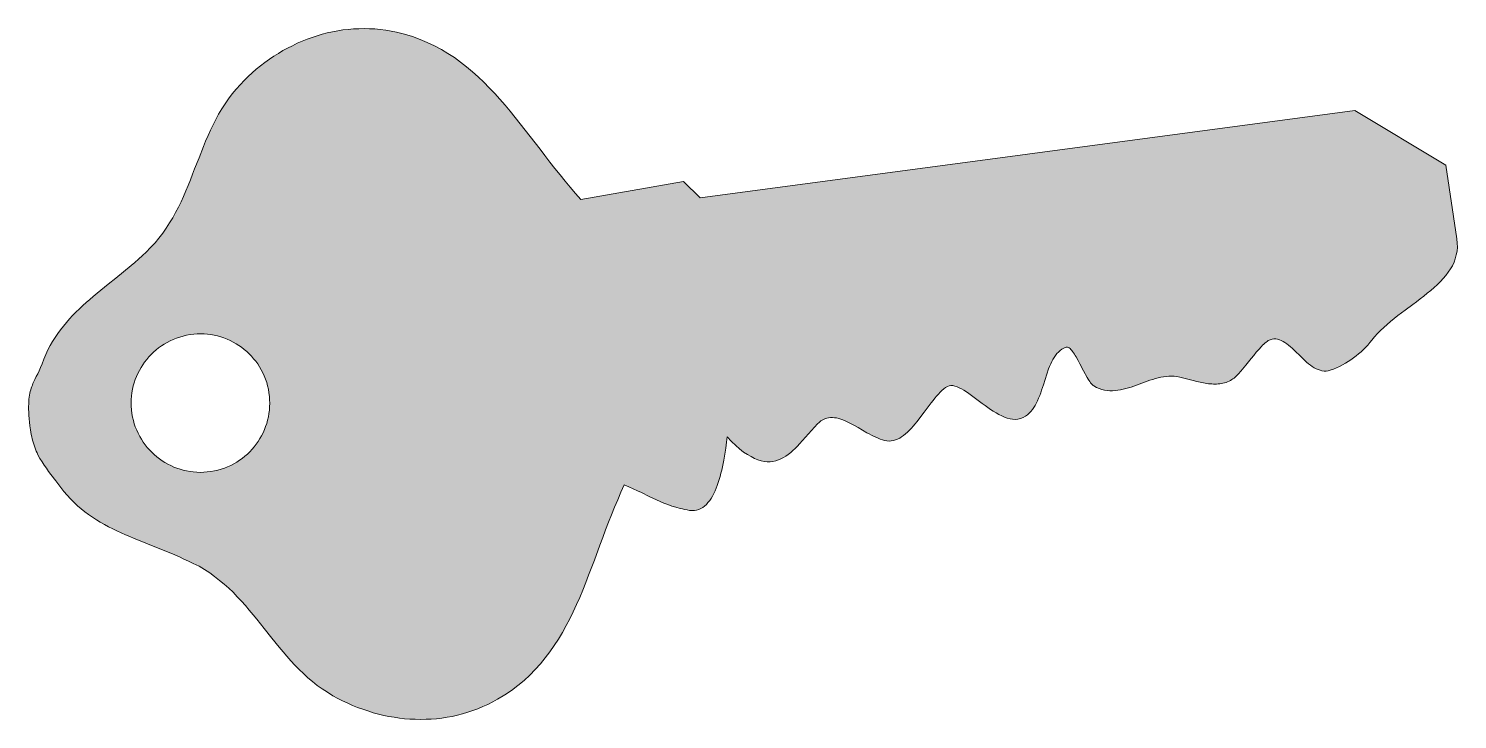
# Model space of a CAD drawing. Header units: inches. Extents: x 0 to 102, y 0 to 49.
import ezdxf

# ---------------------------------------------------------------- set-up
doc = ezdxf.new("R2010")
doc.units = ezdxf.units.IN
doc.header["$MEASUREMENT"] = 0
doc.layers.add('Layer 1', color=7, linetype='Continuous')

msp = doc.modelspace()

# ---------------------------------------------------------------- hatches: boundary and pattern name
at = {"layer": 'Layer 1', "true_color": 0x21bbb5}
h = msp.add_hatch(color=132, dxfattribs=at)
h.dxf.hatch_style = 2
h.paths.add_polyline_path([(101.56, 34.19), (100.77, 39.43), (94.31, 43.31), (47.76, 37.11), (46.58, 38.27), (39.28, 36.98), (38.9, 37.41), (38.52, 37.85), (38.15, 38.29), (37.79, 38.73), (37.43, 39.18), (37.07, 39.64), (36.72, 40.1), (36.37, 40.56), (35.67, 41.46), (34.96, 42.37), (34.61, 42.81), (34.25, 43.26), (33.89, 43.69), (33.52, 44.11), (33.15, 44.52), (32.76, 44.92), (32.37, 45.32), (31.98, 45.7), (31.57, 46.06), (31.15, 46.42), (30.72, 46.75), (30.28, 47.08), (29.82, 47.37), (29.35, 47.65), (28.86, 47.91), (28.35, 48.15), (27.84, 48.37), (27.3, 48.57), (26.74, 48.74), (26.16, 48.88), (25.78, 48.96), (25.4, 49.03), (25.01, 49.07), (24.63, 49.11), (24.25, 49.13), (23.87, 49.14), (23.49, 49.13), (23.11, 49.11), (22.73, 49.08), (22.35, 49.04), (21.98, 48.98), (21.61, 48.91), (21.24, 48.83), (20.88, 48.74), (20.51, 48.63), (20.16, 48.51), (19.8, 48.39), (19.45, 48.24), (19.1, 48.09), (18.76, 47.92), (18.42, 47.75), (18.09, 47.57), (17.76, 47.37), (17.43, 47.17), (17.12, 46.95), (16.8, 46.72), (16.49, 46.49), (16.19, 46.24), (15.9, 45.99), (15.61, 45.72), (15.33, 45.45), (15.06, 45.16), (14.76, 44.83), (14.47, 44.49), (14.21, 44.14), (13.97, 43.78), (13.74, 43.42), (13.51, 43.05), (13.31, 42.68), (13.12, 42.3), (12.94, 41.92), (12.76, 41.53), (12.59, 41.14), (12.43, 40.75), (12.12, 39.95), (11.81, 39.17), (11.66, 38.77), (11.51, 38.38), (11.35, 37.98), (11.18, 37.59), (11.01, 37.2), (10.84, 36.81), (10.65, 36.43), (10.45, 36.05), (10.25, 35.67), (10.02, 35.31), (9.79, 34.95), (9.54, 34.59), (9.27, 34.24), (8.99, 33.89), (8.68, 33.57), (8.36, 33.24), (8.09, 32.99), (7.82, 32.74), (7.56, 32.51), (7.29, 32.28), (6.75, 31.83), (6.2, 31.38), (5.66, 30.95), (5.13, 30.52), (4.87, 30.31), (4.6, 30.09), (4.35, 29.87), (4.09, 29.65), (3.85, 29.43), (3.61, 29.2), (3.37, 28.96), (3.13, 28.73), (2.91, 28.49), (2.69, 28.24), (2.48, 27.98), (2.27, 27.72), (2.07, 27.45), (1.88, 27.17), (1.71, 26.88), (1.54, 26.59), (1.38, 26.28), (1.22, 25.96), (1.09, 25.63), (0.96, 25.29), (0.85, 25.03), (0.75, 24.8), (0.65, 24.58), (0.55, 24.38), (0.45, 24.18), (0.36, 23.99), (0.31, 23.89), (0.27, 23.78), (0.23, 23.68), (0.19, 23.56), (0.16, 23.45), (0.12, 23.33), (0.1, 23.2), (0.07, 23.07), (0.05, 22.92), (0.03, 22.77), (0.02, 22.61), (0.01, 22.44), (0, 22.25), (0, 22.06), (0.01, 21.85), (0.02, 21.63), (0.04, 21.39), (0.06, 21.14), (0.09, 20.88), (0.13, 20.59), (0.15, 20.43), (0.18, 20.26), (0.22, 20.1), (0.25, 19.95), (0.3, 19.8), (0.34, 19.65), (0.39, 19.5), (0.44, 19.36), (0.5, 19.23), (0.55, 19.09), (0.62, 18.96), (0.67, 18.83), (0.81, 18.57), (0.96, 18.33), (1.11, 18.09), (1.27, 17.86), (1.42, 17.63), (1.59, 17.41), (1.94, 16.96), (2.29, 16.5), (2.51, 16.21), (2.74, 15.94), (2.98, 15.68), (3.23, 15.44), (3.47, 15.2), (3.73, 14.98), (3.99, 14.77), (4.26, 14.57), (4.54, 14.38), (4.82, 14.2), (5.1, 14.03), (5.39, 13.86), (5.68, 13.71), (5.98, 13.55), (6.27, 13.41), (6.58, 13.27), (6.89, 13.13), (7.19, 13), (7.51, 12.87), (7.82, 12.74), (8.46, 12.49), (9.1, 12.23), (9.75, 11.97), (10.4, 11.7), (10.73, 11.56), (11.05, 11.41), (11.38, 11.26), (11.71, 11.1), (12.12, 10.89), (12.51, 10.66), (12.88, 10.42), (13.23, 10.16), (13.58, 9.89), (13.91, 9.62), (14.23, 9.33), (14.54, 9.04), (14.84, 8.73), (15.14, 8.42), (15.42, 8.1), (15.69, 7.78), (15.97, 7.45), (16.24, 7.13), (16.5, 6.8), (16.76, 6.46), (17.29, 5.79), (17.82, 5.14), (18.1, 4.81), (18.37, 4.49), (18.65, 4.17), (18.94, 3.86), (19.24, 3.55), (19.54, 3.26), (19.86, 2.97), (20.19, 2.69), (20.53, 2.42), (20.88, 2.17), (21.25, 1.93), (21.64, 1.69), (21.98, 1.5), (22.33, 1.32), (22.69, 1.16), (23.04, 1), (23.4, 0.85), (23.76, 0.72), (24.13, 0.6), (24.5, 0.48), (24.87, 0.38), (25.25, 0.29), (25.62, 0.22), (25.99, 0.15), (26.37, 0.09), (26.74, 0.05), (27.12, 0.02), (27.5, 0.01), (27.88, 0), (28.26, 0.01), (28.63, 0.02), (29.01, 0.05), (29.38, 0.1), (29.76, 0.15), (30.13, 0.22), (30.5, 0.31), (30.86, 0.4), (31.23, 0.51), (31.59, 0.63), (31.95, 0.76), (32.3, 0.91), (32.66, 1.06), (33, 1.24), (33.35, 1.43), (33.86, 1.74), (34.34, 2.06), (34.8, 2.41), (35.23, 2.77), (35.64, 3.15), (36.03, 3.55), (36.39, 3.95), (36.74, 4.37), (37.07, 4.81), (37.38, 5.26), (37.68, 5.72), (37.96, 6.19), (38.23, 6.67), (38.48, 7.16), (38.73, 7.66), (38.96, 8.17), (39.19, 8.68), (39.41, 9.2), (39.62, 9.73), (39.82, 10.26), (40.23, 11.33), (40.63, 12.4), (40.83, 12.94), (41.03, 13.49), (41.24, 14.02), (41.45, 14.56), (41.67, 15.09), (41.89, 15.63), (42.12, 16.16), (42.36, 16.68), (42.69, 16.54), (42.99, 16.4), (43.29, 16.26), (43.58, 16.13), (44.12, 15.86), (44.65, 15.61), (44.91, 15.5), (45.17, 15.38), (45.45, 15.28), (45.73, 15.18), (46.02, 15.09), (46.33, 15.01), (46.49, 14.97), (46.65, 14.94), (46.82, 14.9), (47, 14.87), (47.17, 14.86), (47.34, 14.86), (47.5, 14.89), (47.65, 14.93), (47.8, 15), (47.94, 15.08), (48.07, 15.17), (48.2, 15.29), (48.31, 15.42), (48.43, 15.56), (48.53, 15.71), (48.63, 15.88), (48.73, 16.06), (48.81, 16.25), (48.89, 16.44), (48.97, 16.65), (49.04, 16.86), (49.11, 17.07), (49.17, 17.29), (49.23, 17.51), (49.29, 17.74), (49.34, 17.97), (49.38, 18.2), (49.43, 18.43), (49.5, 18.87), (49.57, 19.3), (49.62, 19.71), (49.67, 20.1), (49.98, 19.77), (50.28, 19.49), (50.56, 19.24), (50.84, 19.02), (51.11, 18.84), (51.37, 18.69), (51.62, 18.56), (51.86, 18.47), (52.09, 18.4), (52.31, 18.35), (52.53, 18.33), (52.74, 18.33), (52.93, 18.35), (53.13, 18.39), (53.32, 18.46), (53.5, 18.53), (53.67, 18.63), (53.85, 18.73), (54.02, 18.85), (54.19, 18.98), (54.35, 19.13), (54.51, 19.28), (54.67, 19.44), (54.82, 19.61), (55.45, 20.31), (56.09, 21.02), (56.22, 21.13), (56.34, 21.24), (56.48, 21.31), (56.61, 21.38), (56.75, 21.43), (56.89, 21.45), (57.03, 21.47), (57.17, 21.47), (57.31, 21.46), (57.46, 21.44), (57.61, 21.4), (57.75, 21.36), (57.9, 21.3), (58.06, 21.24), (58.21, 21.17), (58.36, 21.1), (58.67, 20.94), (58.98, 20.76), (59.3, 20.58), (59.61, 20.39), (59.77, 20.31), (59.93, 20.22), (60.09, 20.14), (60.24, 20.07), (60.4, 20), (60.56, 19.94), (60.71, 19.89), (60.86, 19.84), (61.03, 19.81), (61.19, 19.8), (61.34, 19.81), (61.5, 19.84), (61.65, 19.88), (61.79, 19.94), (61.94, 20.01), (62.08, 20.1), (62.22, 20.2), (62.36, 20.31), (62.5, 20.43), (62.64, 20.57), (62.77, 20.71), (62.91, 20.86), (63.04, 21.02), (63.17, 21.17), (63.68, 21.85), (64.19, 22.52), (64.32, 22.68), (64.44, 22.84), (64.57, 22.99), (64.7, 23.13), (64.83, 23.27), (64.95, 23.4), (65.08, 23.52), (65.21, 23.62), (65.33, 23.69), (65.45, 23.73), (65.59, 23.75), (65.73, 23.74), (65.87, 23.71), (66.02, 23.66), (66.18, 23.59), (66.34, 23.51), (66.51, 23.41), (66.69, 23.29), (66.86, 23.17), (67.05, 23.04), (67.43, 22.76), (67.81, 22.47), (68.01, 22.33), (68.2, 22.19), (68.4, 22.05), (68.6, 21.92), (68.8, 21.8), (69, 21.68), (69.2, 21.59), (69.39, 21.5), (69.59, 21.43), (69.79, 21.38), (69.97, 21.35), (70.16, 21.34), (70.35, 21.36), (70.54, 21.4), (70.71, 21.47), (70.89, 21.56), (71.03, 21.67), (71.15, 21.78), (71.27, 21.91), (71.38, 22.04), (71.48, 22.19), (71.58, 22.34), (71.66, 22.51), (71.74, 22.67), (71.82, 22.85), (71.9, 23.03), (71.97, 23.22), (72.03, 23.41), (72.16, 23.79), (72.28, 24.18), (72.4, 24.56), (72.53, 24.93), (72.6, 25.11), (72.68, 25.28), (72.76, 25.45), (72.84, 25.6), (72.92, 25.75), (73.02, 25.89), (73.12, 26.02), (73.23, 26.13), (73.35, 26.23), (73.48, 26.33), (73.62, 26.4), (73.77, 26.47), (73.82, 26.47), (73.88, 26.47), (73.94, 26.45), (74, 26.42), (74.06, 26.38), (74.12, 26.32), (74.18, 26.25), (74.24, 26.17), (74.3, 26.08), (74.37, 25.99), (74.43, 25.89), (74.5, 25.78), (74.63, 25.54), (74.76, 25.3), (75.02, 24.79), (75.27, 24.32), (75.34, 24.21), (75.4, 24.12), (75.46, 24.03), (75.52, 23.94), (75.58, 23.87), (75.64, 23.81), (75.7, 23.76), (75.75, 23.72), (75.94, 23.61), (76.13, 23.54), (76.32, 23.47), (76.5, 23.43), (76.69, 23.4), (76.88, 23.38), (77.07, 23.38), (77.26, 23.39), (77.45, 23.41), (77.64, 23.44), (77.83, 23.48), (78.02, 23.53), (78.21, 23.58), (78.4, 23.64), (78.59, 23.71), (78.78, 23.77), (79.16, 23.91), (79.55, 24.05), (79.74, 24.12), (79.93, 24.18), (80.12, 24.24), (80.32, 24.29), (80.51, 24.34), (80.7, 24.37), (80.9, 24.4), (81.09, 24.41), (81.27, 24.42), (81.47, 24.41), (81.66, 24.39), (81.85, 24.35), (82.34, 24.23), (82.82, 24.1), (83.06, 24.04), (83.31, 23.99), (83.55, 23.93), (83.78, 23.9), (83.9, 23.88), (84.02, 23.87), (84.13, 23.86), (84.25, 23.85), (84.36, 23.85), (84.48, 23.85), (84.59, 23.86), (84.71, 23.87), (84.81, 23.89), (84.93, 23.91), (85.04, 23.94), (85.15, 23.97), (85.26, 24.01), (85.36, 24.06), (85.47, 24.11), (85.57, 24.17), (85.64, 24.22), (85.72, 24.27), (85.79, 24.34), (85.87, 24.41), (86.04, 24.57), (86.21, 24.76), (86.56, 25.2), (86.93, 25.66), (87.12, 25.89), (87.3, 26.12), (87.48, 26.32), (87.66, 26.52), (87.74, 26.61), (87.83, 26.69), (87.91, 26.76), (87.99, 26.83), (88.07, 26.89), (88.14, 26.94), (88.22, 26.98), (88.29, 27.01), (88.42, 27.05), (88.55, 27.06), (88.68, 27.06), (88.81, 27.04), (88.94, 27), (89.07, 26.95), (89.2, 26.88), (89.33, 26.81), (89.46, 26.71), (89.59, 26.62), (89.72, 26.51), (89.84, 26.4), (90.1, 26.15), (90.36, 25.9), (90.62, 25.65), (90.88, 25.41), (91.01, 25.3), (91.15, 25.19), (91.28, 25.1), (91.42, 25.01), (91.56, 24.94), (91.7, 24.88), (91.83, 24.83), (91.97, 24.79), (92.12, 24.78), (92.26, 24.78), (92.41, 24.8), (92.56, 24.84), (92.78, 24.92), (93, 25.01), (93.21, 25.11), (93.42, 25.22), (93.63, 25.33), (93.83, 25.45), (94.02, 25.58), (94.22, 25.71), (94.4, 25.85), (94.57, 26), (94.75, 26.15), (94.92, 26.3), (95.08, 26.47), (95.23, 26.63), (95.38, 26.8), (95.52, 26.98), (95.71, 27.22), (95.92, 27.45), (96.14, 27.67), (96.36, 27.88), (96.6, 28.1), (96.85, 28.31), (97.1, 28.51), (97.36, 28.72), (97.89, 29.12), (98.43, 29.52), (98.69, 29.71), (98.96, 29.91), (99.21, 30.11), (99.46, 30.31), (99.71, 30.51), (99.95, 30.72), (100.17, 30.92), (100.39, 31.14), (100.59, 31.35), (100.77, 31.57), (100.95, 31.8), (101.1, 32.04), (101.24, 32.27), (101.36, 32.52), (101.45, 32.77), (101.52, 33.04), (101.57, 33.31), (101.6, 33.59), (101.59, 33.88)])
h.paths.add_polyline_path([(17.14, 22.24), (17.12, 21.99), (17.09, 21.76), (17.05, 21.52), (17, 21.29), (16.93, 21.05), (16.85, 20.83), (16.77, 20.61), (16.67, 20.39), (16.56, 20.18), (16.44, 19.97), (16.32, 19.77), (16.19, 19.58), (16.04, 19.39), (15.89, 19.22), (15.73, 19.04), (15.56, 18.87), (15.37, 18.72), (15.19, 18.57), (15, 18.43), (14.8, 18.3), (14.59, 18.18), (14.37, 18.07), (14.15, 17.97), (13.92, 17.88), (13.69, 17.8), (13.45, 17.74), (13.21, 17.68), (12.96, 17.63), (12.7, 17.6), (12.45, 17.58), (12.21, 17.57), (11.96, 17.58), (11.71, 17.6), (11.48, 17.63), (11.24, 17.67), (11, 17.72), (10.77, 17.79), (10.55, 17.87), (10.33, 17.95), (10.11, 18.05), (9.9, 18.16), (9.69, 18.28), (9.49, 18.4), (9.3, 18.53), (9.11, 18.68), (8.93, 18.84), (8.76, 19), (8.59, 19.17), (8.44, 19.35), (8.29, 19.53), (8.15, 19.72), (8.02, 19.93), (7.9, 20.13), (7.79, 20.35), (7.69, 20.57), (7.59, 20.8), (7.51, 21.03), (7.45, 21.27), (7.4, 21.51), (7.35, 21.76), (7.32, 22.02), (7.3, 22.27), (7.29, 22.51), (7.3, 22.76), (7.32, 23), (7.35, 23.24), (7.39, 23.48), (7.44, 23.72), (7.51, 23.95), (7.59, 24.17), (7.67, 24.39), (7.77, 24.61), (7.88, 24.82), (8, 25.03), (8.12, 25.23), (8.25, 25.42), (8.4, 25.61), (8.55, 25.79), (8.72, 25.96), (8.88, 26.13), (9.07, 26.28), (9.25, 26.43), (9.44, 26.57), (9.64, 26.7), (9.85, 26.82), (10.07, 26.93), (10.29, 27.03), (10.52, 27.12), (10.75, 27.2), (10.99, 27.27), (11.23, 27.32), (11.48, 27.37), (11.74, 27.4), (11.99, 27.42), (12.23, 27.43), (12.48, 27.42), (12.73, 27.4), (12.96, 27.37), (13.2, 27.33), (13.44, 27.28), (13.67, 27.21), (13.89, 27.13), (14.11, 27.05), (14.33, 26.95), (14.55, 26.84), (14.75, 26.72), (14.95, 26.6), (15.15, 26.47), (15.33, 26.32), (15.51, 26.17), (15.68, 26.01), (15.85, 25.84), (16, 25.65), (16.15, 25.47), (16.29, 25.28), (16.42, 25.08), (16.54, 24.87), (16.65, 24.65), (16.75, 24.43), (16.85, 24.2), (16.93, 23.97), (16.99, 23.73), (17.05, 23.49), (17.09, 23.24), (17.12, 22.98), (17.14, 22.73), (17.15, 22.49)])

# ---------------------------------------------------------------- linework, layer by layer
at = {"layer": 'Layer 1', "lineweight": 0}
for points in [[(101.56, 34.19), (100.77, 39.43), (94.31, 43.31), (47.76, 37.11), (46.58, 38.27), (39.28, 36.98), (38.9, 37.41), (38.52, 37.85), (38.15, 38.29), (37.79, 38.73), (37.43, 39.18), (37.07, 39.64), (36.72, 40.1), (36.37, 40.56), (35.67, 41.46), (34.96, 42.37), (34.61, 42.81), (34.25, 43.26), (33.89, 43.69), (33.52, 44.11), (33.15, 44.52), (32.76, 44.92), (32.37, 45.32), (31.98, 45.7), (31.57, 46.06), (31.15, 46.42), (30.72, 46.75), (30.28, 47.08), (29.82, 47.37), (29.35, 47.65), (28.86, 47.91), (28.35, 48.15), (27.84, 48.37), (27.3, 48.57), (26.74, 48.74), (26.16, 48.88), (25.78, 48.96), (25.4, 49.03), (25.01, 49.07), (24.63, 49.11), (24.25, 49.13), (23.87, 49.14), (23.49, 49.13), (23.11, 49.11), (22.73, 49.08), (22.35, 49.04), (21.98, 48.98), (21.61, 48.91), (21.24, 48.83), (20.88, 48.74), (20.51, 48.63), (20.16, 48.51), (19.8, 48.39), (19.45, 48.24), (19.1, 48.09), (18.76, 47.92), (18.42, 47.75), (18.09, 47.57), (17.76, 47.37), (17.43, 47.17), (17.12, 46.95), (16.8, 46.72), (16.49, 46.49), (16.19, 46.24), (15.9, 45.99), (15.61, 45.72), (15.33, 45.45), (15.06, 45.16), (14.76, 44.83), (14.47, 44.49), (14.21, 44.14), (13.97, 43.78), (13.74, 43.42), (13.51, 43.05), (13.31, 42.68), (13.12, 42.3), (12.94, 41.92), (12.76, 41.53), (12.59, 41.14), (12.43, 40.75), (12.12, 39.95), (11.81, 39.17), (11.66, 38.77), (11.51, 38.38), (11.35, 37.98), (11.18, 37.59), (11.01, 37.2), (10.84, 36.81), (10.65, 36.43), (10.45, 36.05), (10.25, 35.67), (10.02, 35.31), (9.79, 34.95), (9.54, 34.59), (9.27, 34.24), (8.99, 33.89), (8.68, 33.57), (8.36, 33.24), (8.09, 32.99), (7.82, 32.74), (7.56, 32.51), (7.29, 32.28), (6.75, 31.83), (6.2, 31.38), (5.66, 30.95), (5.13, 30.52), (4.87, 30.31), (4.6, 30.09), (4.35, 29.87), (4.09, 29.65), (3.85, 29.43), (3.61, 29.2), (3.37, 28.96), (3.13, 28.73), (2.91, 28.49), (2.69, 28.24), (2.48, 27.98), (2.27, 27.72), (2.07, 27.45), (1.88, 27.17), (1.71, 26.88), (1.54, 26.59), (1.38, 26.28), (1.22, 25.96), (1.09, 25.63), (0.96, 25.29), (0.85, 25.03), (0.75, 24.8), (0.65, 24.58), (0.55, 24.38), (0.45, 24.18), (0.36, 23.99), (0.31, 23.89), (0.27, 23.78), (0.23, 23.68), (0.19, 23.56), (0.16, 23.45), (0.12, 23.33), (0.1, 23.2), (0.07, 23.07), (0.05, 22.92), (0.03, 22.77), (0.02, 22.61), (0.01, 22.44), (0, 22.25), (0, 22.06), (0.01, 21.85), (0.02, 21.63), (0.04, 21.39), (0.06, 21.14), (0.09, 20.88), (0.13, 20.59), (0.15, 20.43), (0.18, 20.26), (0.22, 20.1), (0.25, 19.95), (0.3, 19.8), (0.34, 19.65), (0.39, 19.5), (0.44, 19.36), (0.5, 19.23), (0.55, 19.09), (0.62, 18.96), (0.67, 18.83), (0.81, 18.57), (0.96, 18.33), (1.11, 18.09), (1.27, 17.86), (1.42, 17.63), (1.59, 17.41), (1.94, 16.96), (2.29, 16.5), (2.51, 16.21), (2.74, 15.94), (2.98, 15.68), (3.23, 15.44), (3.47, 15.2), (3.73, 14.98), (3.99, 14.77), (4.26, 14.57), (4.54, 14.38), (4.82, 14.2), (5.1, 14.03), (5.39, 13.86), (5.68, 13.71), (5.98, 13.55), (6.27, 13.41), (6.58, 13.27), (6.89, 13.13), (7.19, 13), (7.51, 12.87), (7.82, 12.74), (8.46, 12.49), (9.1, 12.23), (9.75, 11.97), (10.4, 11.7), (10.73, 11.56), (11.05, 11.41), (11.38, 11.26), (11.71, 11.1), (12.12, 10.89), (12.51, 10.66), (12.88, 10.42), (13.23, 10.16), (13.58, 9.89), (13.91, 9.62), (14.23, 9.33), (14.54, 9.04), (14.84, 8.73), (15.14, 8.42), (15.42, 8.1), (15.69, 7.78), (15.97, 7.45), (16.24, 7.13), (16.5, 6.8), (16.76, 6.46), (17.29, 5.79), (17.82, 5.14), (18.1, 4.81), (18.37, 4.49), (18.65, 4.17), (18.94, 3.86), (19.24, 3.55), (19.54, 3.26), (19.86, 2.97), (20.19, 2.69), (20.53, 2.42), (20.88, 2.17), (21.25, 1.93), (21.64, 1.69), (21.98, 1.5), (22.33, 1.32), (22.69, 1.16), (23.04, 1), (23.4, 0.85), (23.76, 0.72), (24.13, 0.6), (24.5, 0.48), (24.87, 0.38), (25.25, 0.29), (25.62, 0.22), (25.99, 0.15), (26.37, 0.09), (26.74, 0.05), (27.12, 0.02), (27.5, 0.01), (27.88, 0), (28.26, 0.01), (28.63, 0.02), (29.01, 0.05), (29.38, 0.1), (29.76, 0.15), (30.13, 0.22), (30.5, 0.31), (30.86, 0.4), (31.23, 0.51), (31.59, 0.63), (31.95, 0.76), (32.3, 0.91), (32.66, 1.06), (33, 1.24), (33.35, 1.43), (33.86, 1.74), (34.34, 2.06), (34.8, 2.41), (35.23, 2.77), (35.64, 3.15), (36.03, 3.55), (36.39, 3.95), (36.74, 4.37), (37.07, 4.81), (37.38, 5.26), (37.68, 5.72), (37.96, 6.19), (38.23, 6.67), (38.48, 7.16), (38.73, 7.66), (38.96, 8.17), (39.19, 8.68), (39.41, 9.2), (39.62, 9.73), (39.82, 10.26), (40.23, 11.33), (40.63, 12.4), (40.83, 12.94), (41.03, 13.49), (41.24, 14.02), (41.45, 14.56), (41.67, 15.09), (41.89, 15.63), (42.12, 16.16), (42.36, 16.68), (42.69, 16.54), (42.99, 16.4), (43.29, 16.26), (43.58, 16.13), (44.12, 15.86), (44.65, 15.61), (44.91, 15.5), (45.17, 15.38), (45.45, 15.28), (45.73, 15.18), (46.02, 15.09), (46.33, 15.01), (46.49, 14.97), (46.65, 14.94), (46.82, 14.9), (47, 14.87), (47.17, 14.86), (47.34, 14.86), (47.5, 14.89), (47.65, 14.93), (47.8, 15), (47.94, 15.08), (48.07, 15.17), (48.2, 15.29), (48.31, 15.42), (48.43, 15.56), (48.53, 15.71), (48.63, 15.88), (48.73, 16.06), (48.81, 16.25), (48.89, 16.44), (48.97, 16.65), (49.04, 16.86), (49.11, 17.07), (49.17, 17.29), (49.23, 17.51), (49.29, 17.74), (49.34, 17.97), (49.38, 18.2), (49.43, 18.43), (49.5, 18.87), (49.57, 19.3), (49.62, 19.71), (49.67, 20.1), (49.98, 19.77), (50.28, 19.49), (50.56, 19.24), (50.84, 19.02), (51.11, 18.84), (51.37, 18.69), (51.62, 18.56), (51.86, 18.47), (52.09, 18.4), (52.31, 18.35), (52.53, 18.33), (52.74, 18.33), (52.93, 18.35), (53.13, 18.39), (53.32, 18.46), (53.5, 18.53), (53.67, 18.63), (53.85, 18.73), (54.02, 18.85), (54.19, 18.98), (54.35, 19.13), (54.51, 19.28), (54.67, 19.44), (54.82, 19.61), (55.45, 20.31), (56.09, 21.02), (56.22, 21.13), (56.34, 21.24), (56.48, 21.31), (56.61, 21.38), (56.75, 21.43), (56.89, 21.45), (57.03, 21.47), (57.17, 21.47), (57.31, 21.46), (57.46, 21.44), (57.61, 21.4), (57.75, 21.36), (57.9, 21.3), (58.06, 21.24), (58.21, 21.17), (58.36, 21.1), (58.67, 20.94), (58.98, 20.76), (59.3, 20.58), (59.61, 20.39), (59.77, 20.31), (59.93, 20.22), (60.09, 20.14), (60.24, 20.07), (60.4, 20), (60.56, 19.94), (60.71, 19.89), (60.86, 19.84), (61.03, 19.81), (61.19, 19.8), (61.34, 19.81), (61.5, 19.84), (61.65, 19.88), (61.79, 19.94), (61.94, 20.01), (62.08, 20.1), (62.22, 20.2), (62.36, 20.31), (62.5, 20.43), (62.64, 20.57), (62.77, 20.71), (62.91, 20.86), (63.04, 21.02), (63.17, 21.17), (63.68, 21.85), (64.19, 22.52), (64.32, 22.68), (64.44, 22.84), (64.57, 22.99), (64.7, 23.13), (64.83, 23.27), (64.95, 23.4), (65.08, 23.52), (65.21, 23.62), (65.33, 23.69), (65.45, 23.73), (65.59, 23.75), (65.73, 23.74), (65.87, 23.71), (66.02, 23.66), (66.18, 23.59), (66.34, 23.51), (66.51, 23.41), (66.69, 23.29), (66.86, 23.17), (67.05, 23.04), (67.43, 22.76), (67.81, 22.47), (68.01, 22.33), (68.2, 22.19), (68.4, 22.05), (68.6, 21.92), (68.8, 21.8), (69, 21.68), (69.2, 21.59), (69.39, 21.5), (69.59, 21.43), (69.79, 21.38), (69.97, 21.35), (70.16, 21.34), (70.35, 21.36), (70.54, 21.4), (70.71, 21.47), (70.89, 21.56), (71.03, 21.67), (71.15, 21.78), (71.27, 21.91), (71.38, 22.04), (71.48, 22.19), (71.58, 22.34), (71.66, 22.51), (71.74, 22.67), (71.82, 22.85), (71.9, 23.03), (71.97, 23.22), (72.03, 23.41), (72.16, 23.79), (72.28, 24.18), (72.4, 24.56), (72.53, 24.93), (72.6, 25.11), (72.68, 25.28), (72.76, 25.45), (72.84, 25.6), (72.92, 25.75), (73.02, 25.89), (73.12, 26.02), (73.23, 26.13), (73.35, 26.23), (73.48, 26.33), (73.62, 26.4), (73.77, 26.47), (73.82, 26.47), (73.88, 26.47), (73.94, 26.45), (74, 26.42), (74.06, 26.38), (74.12, 26.32), (74.18, 26.25), (74.24, 26.17), (74.3, 26.08), (74.37, 25.99), (74.43, 25.89), (74.5, 25.78), (74.63, 25.54), (74.76, 25.3), (75.02, 24.79), (75.27, 24.32), (75.34, 24.21), (75.4, 24.12), (75.46, 24.03), (75.52, 23.94), (75.58, 23.87), (75.64, 23.81), (75.7, 23.76), (75.75, 23.72), (75.94, 23.61), (76.13, 23.54), (76.32, 23.47), (76.5, 23.43), (76.69, 23.4), (76.88, 23.38), (77.07, 23.38), (77.26, 23.39), (77.45, 23.41), (77.64, 23.44), (77.83, 23.48), (78.02, 23.53), (78.21, 23.58), (78.4, 23.64), (78.59, 23.71), (78.78, 23.77), (79.16, 23.91), (79.55, 24.05), (79.74, 24.12), (79.93, 24.18), (80.12, 24.24), (80.32, 24.29), (80.51, 24.34), (80.7, 24.37), (80.9, 24.4), (81.09, 24.41), (81.27, 24.42), (81.47, 24.41), (81.66, 24.39), (81.85, 24.35), (82.34, 24.23), (82.82, 24.1), (83.06, 24.04), (83.31, 23.99), (83.55, 23.93), (83.78, 23.9), (83.9, 23.88), (84.02, 23.87), (84.13, 23.86), (84.25, 23.85), (84.36, 23.85), (84.48, 23.85), (84.59, 23.86), (84.71, 23.87), (84.81, 23.89), (84.93, 23.91), (85.04, 23.94), (85.15, 23.97), (85.26, 24.01), (85.36, 24.06), (85.47, 24.11), (85.57, 24.17), (85.64, 24.22), (85.72, 24.27), (85.79, 24.34), (85.87, 24.41), (86.04, 24.57), (86.21, 24.76), (86.56, 25.2), (86.93, 25.66), (87.12, 25.89), (87.3, 26.12), (87.48, 26.32), (87.66, 26.52), (87.74, 26.61), (87.83, 26.69), (87.91, 26.76), (87.99, 26.83), (88.07, 26.89), (88.14, 26.94), (88.22, 26.98), (88.29, 27.01), (88.42, 27.05), (88.55, 27.06), (88.68, 27.06), (88.81, 27.04), (88.94, 27), (89.07, 26.95), (89.2, 26.88), (89.33, 26.81), (89.46, 26.71), (89.59, 26.62), (89.72, 26.51), (89.84, 26.4), (90.1, 26.15), (90.36, 25.9), (90.62, 25.65), (90.88, 25.41), (91.01, 25.3), (91.15, 25.19), (91.28, 25.1), (91.42, 25.01), (91.56, 24.94), (91.7, 24.88), (91.83, 24.83), (91.97, 24.79), (92.12, 24.78), (92.26, 24.78), (92.41, 24.8), (92.56, 24.84), (92.78, 24.92), (93, 25.01), (93.21, 25.11), (93.42, 25.22), (93.63, 25.33), (93.83, 25.45), (94.02, 25.58), (94.22, 25.71), (94.4, 25.85), (94.57, 26), (94.75, 26.15), (94.92, 26.3), (95.08, 26.47), (95.23, 26.63), (95.38, 26.8), (95.52, 26.98), (95.71, 27.22), (95.92, 27.45), (96.14, 27.67), (96.36, 27.88), (96.6, 28.1), (96.85, 28.31), (97.1, 28.51), (97.36, 28.72), (97.89, 29.12), (98.43, 29.52), (98.69, 29.71), (98.96, 29.91), (99.21, 30.11), (99.46, 30.31), (99.71, 30.51), (99.95, 30.72), (100.17, 30.92), (100.39, 31.14), (100.59, 31.35), (100.77, 31.57), (100.95, 31.8), (101.1, 32.04), (101.24, 32.27), (101.36, 32.52), (101.45, 32.77), (101.52, 33.04), (101.57, 33.31), (101.6, 33.59), (101.59, 33.88), (101.56, 34.19)], [(17.14, 22.24), (17.12, 21.99), (17.09, 21.76), (17.05, 21.52), (17, 21.29), (16.93, 21.05), (16.85, 20.83), (16.77, 20.61), (16.67, 20.39), (16.56, 20.18), (16.44, 19.97), (16.32, 19.77), (16.19, 19.58), (16.04, 19.39), (15.89, 19.22), (15.73, 19.04), (15.56, 18.87), (15.37, 18.72), (15.19, 18.57), (15, 18.43), (14.8, 18.3), (14.59, 18.18), (14.37, 18.07), (14.15, 17.97), (13.92, 17.88), (13.69, 17.8), (13.45, 17.74), (13.21, 17.68), (12.96, 17.63), (12.7, 17.6), (12.45, 17.58), (12.21, 17.57), (11.96, 17.58), (11.71, 17.6), (11.48, 17.63), (11.24, 17.67), (11, 17.72), (10.77, 17.79), (10.55, 17.87), (10.33, 17.95), (10.11, 18.05), (9.9, 18.16), (9.69, 18.28), (9.49, 18.4), (9.3, 18.53), (9.11, 18.68), (8.93, 18.84), (8.76, 19), (8.59, 19.17), (8.44, 19.35), (8.29, 19.53), (8.15, 19.72), (8.02, 19.93), (7.9, 20.13), (7.79, 20.35), (7.69, 20.57), (7.59, 20.8), (7.51, 21.03), (7.45, 21.27), (7.4, 21.51), (7.35, 21.76), (7.32, 22.02), (7.3, 22.27), (7.29, 22.51), (7.3, 22.76), (7.32, 23), (7.35, 23.24), (7.39, 23.48), (7.44, 23.72), (7.51, 23.95), (7.59, 24.17), (7.67, 24.39), (7.77, 24.61), (7.88, 24.82), (8, 25.03), (8.12, 25.23), (8.25, 25.42), (8.4, 25.61), (8.55, 25.79), (8.72, 25.96), (8.88, 26.13), (9.07, 26.28), (9.25, 26.43), (9.44, 26.57), (9.64, 26.7), (9.85, 26.82), (10.07, 26.93), (10.29, 27.03), (10.52, 27.12), (10.75, 27.2), (10.99, 27.27), (11.23, 27.32), (11.48, 27.37), (11.74, 27.4), (11.99, 27.42), (12.23, 27.43), (12.48, 27.42), (12.73, 27.4), (12.96, 27.37), (13.2, 27.33), (13.44, 27.28), (13.67, 27.21), (13.89, 27.13), (14.11, 27.05), (14.33, 26.95), (14.55, 26.84), (14.75, 26.72), (14.95, 26.6), (15.15, 26.47), (15.33, 26.32), (15.51, 26.17), (15.68, 26.01), (15.85, 25.84), (16, 25.65), (16.15, 25.47), (16.29, 25.28), (16.42, 25.08), (16.54, 24.87), (16.65, 24.65), (16.75, 24.43), (16.85, 24.2), (16.93, 23.97), (16.99, 23.73), (17.05, 23.49), (17.09, 23.24), (17.12, 22.98), (17.14, 22.73), (17.15, 22.49), (17.14, 22.24)]]:
    msp.add_lwpolyline(points, dxfattribs=at)

doc.saveas('drawing.dxf')
